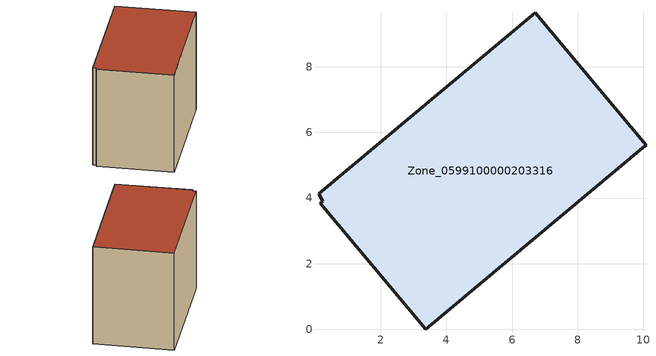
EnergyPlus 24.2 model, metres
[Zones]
Zone_0599100000203316
 floor ground (C_G): 10.08,5.61 9.98,5.54 3.37,0 0.17,3.84 0.24,3.91 0.11,4.13 6.71,9.65 z0
 wall outside (C_F): 0.17,3.84 3.37,0 9.98,5.54 10.08,5.61 6.71,9.65 0.11,4.13 0.24,3.91 0.17,3.84 z0:6.93
 roof outside (C_R): 3.37,0 9.98,5.54 10.08,5.61 6.71,9.65 0.11,4.13 0.24,3.91 0.17,3.84 z6.93
[BUILDING]
Pand.0599100000203316: North Axis=0; Terrain=City; Loads Convergence Tolerance Value=0.04; Temperature Convergence Tolerance Value=0.4; Solar Distribution=FullExterior; Maximum Number of Warmup Days=25; Minimum Number of Warmup Days=1
[Site:Location]
Rotterdam.The.Hague.AP_ZH_NLD Design_Conditions: Latitude=51.96; Longitude=4.45; Time Zone=1; Elevation=-4.5
[SITE:GROUNDTEMPERATURE:BUILDINGSURFACE]
18, 18, 18, 18, 18, 18, 18, 18, 18, 18, 18, 18
[MATERIAL] Thermal Absorptance=0.9; Solar Absorptance=0.7; Visible Absorptance=0.7
Name | Roughness | Thickness | Conductivity | Density | Specific Heat
G.TI.1946 | MediumSmooth | 0.15 | 1 | 540 | 1210
F.TI.1946 | Rough | 0.3 | 0.857143 | 1920 | 840
R.TI.1946 | MediumRough | 0.2 | 0.1 | 1500 | 1000
[CONSTRUCTION]
C_G: G.TI.1946
C_F: F.TI.1946
C_R: R.TI.1946
[ZONE]
Zone_0599100000203316: Type=1; Multiplier=1; Ceiling Height=Autocalculate; Volume=Autocalculate; Floor Area=autocalculate; Part of Total Floor Area=Yes
[ZONEINFILTRATION:DESIGNFLOWRATE]
Infil_Zone_0599100000203316: Zone or ZoneList or Space or SpaceList=Zone_0599100000203316; Schedule=AlwaysOn; Design Flow Rate Calculation Method=Flow/Area; Flow Rate per Floor Area=0.003; Constant Term Coefficient=1; Temperature Term Coefficient=0; Velocity Term Coefficient=0; Velocity Squared Term Coefficient=0
[HVACTEMPLATE:ZONE:IDEALLOADSAIRSYSTEM]
Zone_0599100000203316: Maximum Heating Supply Air Temperature=50; Minimum Cooling Supply Air Temperature=13; Maximum Heating Supply Air Humidity Ratio=0.0156; Minimum Cooling Supply Air Humidity Ratio=0.0077; Heating Limit=NoLimit; Cooling Limit=NoLimit; Dehumidification Control Type=ConstantSensibleHeatRatio; Cooling Sensible Heat Ratio=0.7; Dehumidification Setpoint=60; Humidification Control Type=None; Humidification Setpoint=30; Outdoor Air Method=None; Outdoor Air Flow Rate per Person=0.00944; Outdoor Air Flow Rate per Zone Floor Area=0; Outdoor Air Flow Rate per Zone=0; Demand Controlled Ventilation Type=None; Outdoor Air Economizer Type=NoEconomizer; Heat Recovery Type=None; Sensible Heat Recovery Effectiveness=0.7; Latent Heat Recovery Effectiveness=0.65
[ZONECONTROL:THERMOSTAT]
ThermostatControl_Zone_0599100000203316: Zone or ZoneList=Zone_0599100000203316; Control Type Schedule=DualSetpointControlType; Control 1=Thermostat_Zone_0599100000203316; Temperature Difference Between Cutout And Setpoint=0
[THERMOSTATSETPOINT:DUALSETPOINT]
Thermostat_Zone_0599100000203316: Heating Setpoint Temperature Schedule=HeatingSetpoint_Zone_0599100000203316; Cooling Setpoint Temperature Schedule=CoolingSetpoint_Zone_0599100000203316
[SCHEDULE:COMPACT]
HeatingSetpoint_Zone_0599100000203316: Through: 12/31, For: AllDays, Until: 24:00, 21
CoolingSetpoint_Zone_0599100000203316: Through: 12/31, For: AllDays, Until: 24:00, 24
DualSetpointControlType: Through: 12/31, For: AllDays, Until: 24:00, 4
AlwaysOn: Through: 12/31, For: AllDays, Until: 24:00, 1
